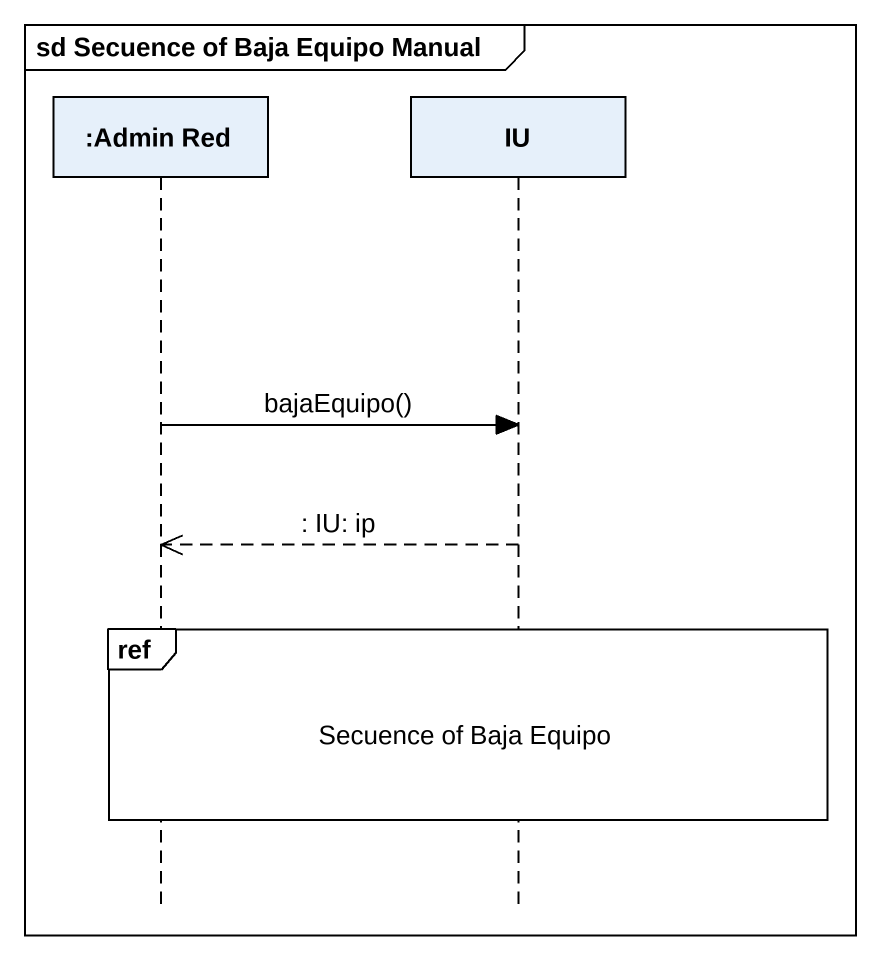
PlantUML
@startuml
mainframe sd Secuence of Baja Equipo Manual
hide footbox
participant ":Admin Red" as Admin_Red
participant IU

Admin_Red -> IU : bajaEquipo()
IU -->> Admin_Red : : IU: ip
ref over Admin_Red, IU : Secuence of Baja Equipo
@enduml
